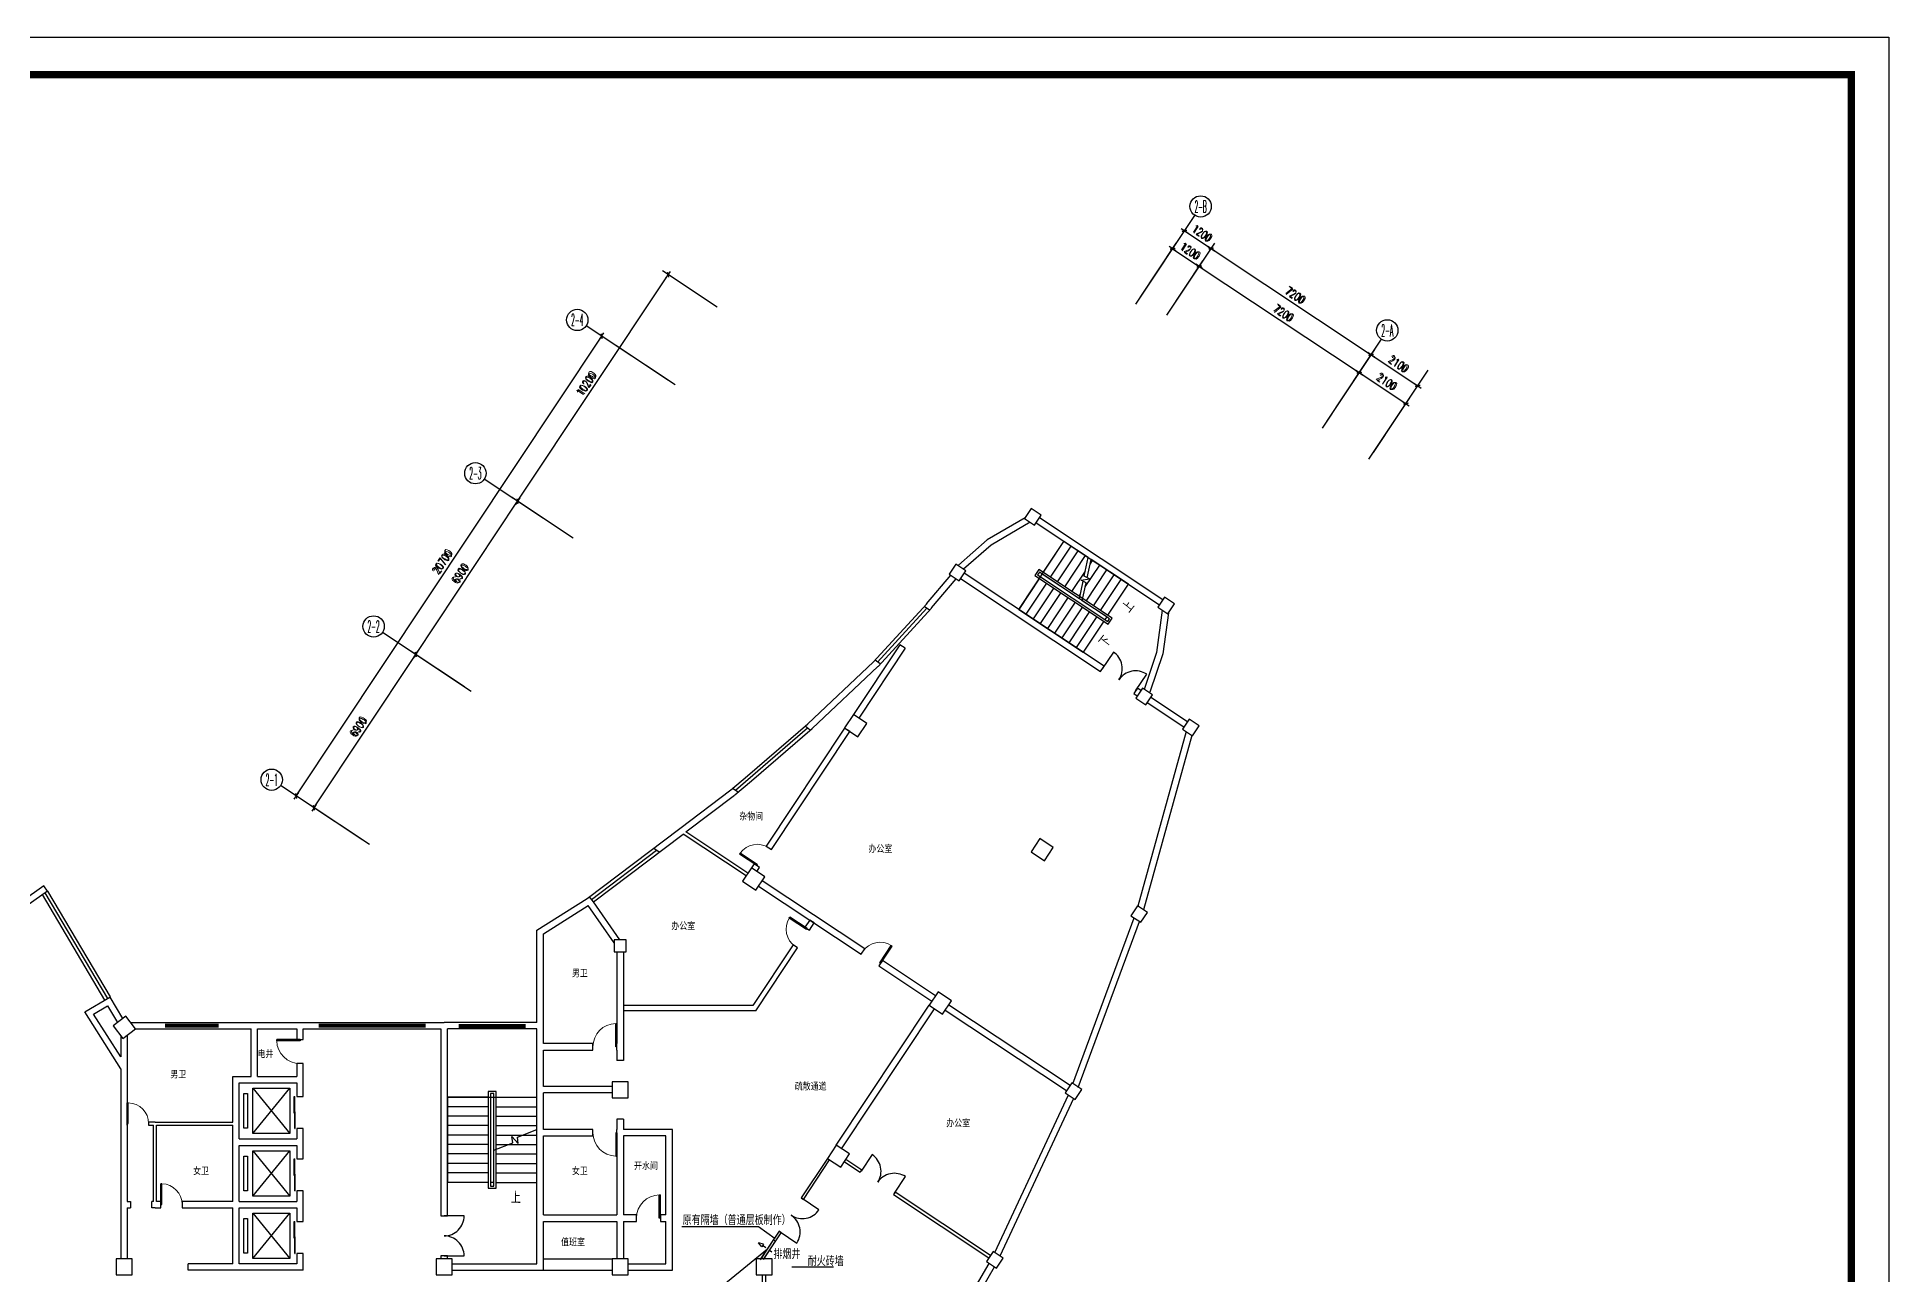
# Model space of a CAD drawing. Extents: x -149393 to 1177518, y -366685 to 296590.
# Drawn here: x 531620 to 601049, y -328557 to -282135 of the extents above; entities that cross this region are included whole.
import ezdxf
from ezdxf.enums import TextEntityAlignment as Align

# ---------------------------------------------------------------- set-up
doc = ezdxf.new("R2010")
doc.units = 0
doc.header["$LTSCALE"] = 1000
doc.header["$MEASUREMENT"] = 0
doc.layers.get('0').update_dxf_attribs({"linetype": 'CONTINUOUS'})
doc.layers.get('Defpoints').update_dxf_attribs({"linetype": 'CONTINUOUS'})
for name, color, linetype in [('AXIS', 3, 'CONTINUOUS'), ('AXIS_TEXT', 7, 'CONTINUOUS'), ('COLUMN', 9, 'CONTINUOUS'), ('DUCT-回风风口', 7, 'CONTINUOUS'), ('PUB_TITLE', 253, 'CONTINUOUS'), ('STAIR', 2, 'CONTINUOUS'), ('TEL_SYMB', 3, 'CONTINUOUS'), ('TEL_TEXT', 7, 'CONTINUOUS'), ('TH_TEXT', 7, 'CONTINUOUS'), ('WALL', 9, 'CONTINUOUS'), ('WALL-MOVE', 6, 'CONTINUOUS'), ('WINDOW', 4, 'CONTINUOUS'), ('通风', 3, 'CONTINUOUS')]:
    doc.layers.add(name, color=color, linetype=linetype)
doc.styles.add('_TCH_AXIS', font='COMPLEX', dxfattribs={"bigfont": 'GBCBIG'})
doc.styles.add('_TCH_DIM', font='SIMPLEX', dxfattribs={"bigfont": 'GBCBIG'})
doc.styles.add('_TCH_DIM_T3', font='SIMPLEX', dxfattribs={"width": 0.705882, "bigfont": 'GBCBIG'})
doc.styles.add('_TEL_DIM', font='', dxfattribs={"width": 0.8, "height": 3.5})
doc.styles.add('COMPLEX', font='COMPLEX')
doc.styles.add('DIM_FONT', font='SIMPLEX.shx', dxfattribs={"width": 0.8})
doc.styles.get("Standard").update_dxf_attribs({"font": 'gbenor.shx', "bigfont": 'gbcbig.shx'})
doc.styles.get('_TEL_DIM').set_extended_font_data('SimSun')
doc.dimstyles.new('_TCH_ARCH&&100', dxfattribs={"dimtxt": 297.5, "dimasz": 100, "dimexe": 250, "dimexo": 300, "dimgap": 126.25, "dimtad": 1, "dimdec": 0, "dimzin": 0, "dimdsep": 46, "dimtxsty": '_TCH_DIM_T3', "dimblk": 'ARCHTICK', "dimcen": 0.09, "dimclrt": 7, "dimazin": 2, "dimtfac": 1, "dimtdec": 0, "dimtix": 1, "dimtmove": 2, "dimatfit": 3, "dimfxl": 1, "dimtolj": 1, "dimtzin": 0, "dimarcsym": 0})
doc.dimstyles.new('DIMN', dxfattribs={"dimtxt": 300, "dimasz": 1, "dimexe": 250, "dimexo": 300, "dimgap": 150, "dimtad": 1, "dimdec": 0, "dimdsep": 46, "dimtxsty": 'DIM_FONT', "dimblk": '_DIMX', "dimcen": 2.5, "dimclrt": 7, "dimadec": 0, "dimazin": 0, "dimtfac": 1, "dimtdec": 0, "dimtix": 1, "dimtmove": 2, "dimatfit": 3, "dimldrblk": '_DIMX', "dimfxl": 1, "dimtolj": 1, "dimarcsym": 0})

# ---------------------------------------------------------------- blocks, each defined once
blk = doc.blocks.new('_DIMX')
blk.add_line((-150, 0), (150, 0))
at = {"const_width": 50}
blk.add_lwpolyline([(-70, -70), (70, 70)], dxfattribs=at)
blk = doc.blocks.new('$风口$00000098')
for p, q in [((0, 0), (-100, 0)), ((0, 200), (100, 200)), ((0, -200), (0, 200)), ((100, 250), (100, -250)), ((172, 0), (315, 0)), ((315, 31), (500, 0)), ((315, 31), (315, -31)), ((315, -31), (500, 0)), ((100, -200), (0, -200))]:
    blk.add_line(p, q)
blk = doc.blocks.new('_ArchTick')
at = {"color": 0, "linetype": 'ByBlock', "const_width": 0.4}
blk.add_lwpolyline([(-0.5, -0.5), (0.5, 0.5)], dxfattribs=at)
blk = doc.blocks.new('*D687')
at = {"layer": 'AXIS', "color": 0, "lineweight": -2, "transparency": 16777216}
for p, q in [((579972, -296553), (581328, -294512)), ((581190, -294720), (582939, -295882)), ((581721, -297715), (583077, -295674))]:
    blk.add_line(p, q, dxfattribs=at)
at = {"layer": 'Defpoints', "color": 0, "transparency": 16777216}
for p in [(582939, -295882), (579806, -296802), (581555, -297965)]:
    blk.add_point(p, dxfattribs=at)
at = {"layer": 'AXIS', "color": 0, "lineweight": -2, "transparency": 16777216, "xscale": 100, "yscale": 100, "zscale": 100}
for p, rotation in [((581190, -294720), 146.4000000000005), ((582939, -295882), 326.4000000000005)]:
    blk.add_blockref('_ArchTick', p, dxfattribs=dict(at, rotation=rotation))
at = {"layer": 'AXIS', "color": 7, "transparency": 16777216, "insert": (582216, -295072), "char_height": 297.5, "attachment_point": 5, "rotation": 326.4, "style": '_TCH_DIM_T3'}
blk.add_mtext('\\A1;2100', dxfattribs=at)
blk = doc.blocks.new('*D688')
at = {"layer": 'AXIS', "color": 0, "lineweight": -2, "transparency": 16777216}
for p, q in [((579972, -296553), (581771, -293846)), ((581632, -294054), (583382, -295216)), ((581721, -297715), (583520, -295008))]:
    blk.add_line(p, q, dxfattribs=at)
at = {"layer": 'Defpoints', "color": 0, "transparency": 16777216}
for p in [(583382, -295216), (579806, -296802), (581555, -297965)]:
    blk.add_point(p, dxfattribs=at)
at = {"layer": 'AXIS', "color": 0, "lineweight": -2, "transparency": 16777216, "xscale": 100, "yscale": 100, "zscale": 100}
for p, rotation in [((581632, -294054), 146.4000000000023), ((583382, -295216), 326.4000000000023)]:
    blk.add_blockref('_ArchTick', p, dxfattribs=dict(at, rotation=rotation))
at = {"layer": 'AXIS', "color": 7, "transparency": 16777216, "insert": (582659, -294406), "char_height": 297.5, "attachment_point": 5, "rotation": 326.4, "style": '_TCH_DIM_T3'}
blk.add_mtext('\\A1;2100', dxfattribs=at)
blk = doc.blocks.new('*D689')
at = {"layer": 'AXIS', "color": 0, "lineweight": -2, "transparency": 16777216}
for p, q in [((573975, -292568), (575331, -290527)), ((575193, -290736), (581190, -294720)), ((579972, -296553), (581328, -294512))]:
    blk.add_line(p, q, dxfattribs=at)
at = {"layer": 'Defpoints', "color": 0, "transparency": 16777216}
for p in [(573809, -292818), (581190, -294720), (579806, -296802)]:
    blk.add_point(p, dxfattribs=at)
at = {"layer": 'AXIS', "color": 0, "lineweight": -2, "transparency": 16777216, "xscale": 100, "yscale": 100, "zscale": 100}
for p, rotation in [((575193, -290736), 146.3999999999997), ((581190, -294720), 326.3999999999997)]:
    blk.add_blockref('_ArchTick', p, dxfattribs=dict(at, rotation=rotation))
at = {"layer": 'AXIS', "color": 7, "transparency": 16777216, "insert": (578343, -292499), "char_height": 297.5, "attachment_point": 5, "rotation": 326.4, "style": '_TCH_DIM_T3'}
blk.add_mtext('\\A1;7200', dxfattribs=at)
blk = doc.blocks.new('*D690')
at = {"layer": 'AXIS', "color": 0, "lineweight": -2, "transparency": 16777216}
for p, q in [((573975, -292568), (575774, -289861)), ((575635, -290069), (581632, -294054)), ((579972, -296553), (581771, -293846))]:
    blk.add_line(p, q, dxfattribs=at)
at = {"layer": 'Defpoints', "color": 0, "transparency": 16777216}
for p in [(573809, -292818), (581632, -294054), (579806, -296802)]:
    blk.add_point(p, dxfattribs=at)
at = {"layer": 'AXIS', "color": 0, "lineweight": -2, "transparency": 16777216, "xscale": 100, "yscale": 100, "zscale": 100}
for p, rotation in [((575635, -290069), 146.3999999999997), ((581632, -294054), 326.3999999999997)]:
    blk.add_blockref('_ArchTick', p, dxfattribs=dict(at, rotation=rotation))
at = {"layer": 'AXIS', "color": 7, "transparency": 16777216, "insert": (578786, -291833), "char_height": 297.5, "attachment_point": 5, "rotation": 326.4, "style": '_TCH_DIM_T3'}
blk.add_mtext('\\A1;7200', dxfattribs=at)
blk = doc.blocks.new('*D691')
at = {"layer": 'AXIS', "color": 0, "lineweight": -2, "transparency": 16777216}
for p, q in [((572976, -291904), (574331, -289863)), ((574193, -290072), (575193, -290736)), ((573975, -292568), (575331, -290527))]:
    blk.add_line(p, q, dxfattribs=at)
at = {"layer": 'Defpoints', "color": 0, "transparency": 16777216}
for p in [(575193, -290736), (572810, -292154), (573809, -292818)]:
    blk.add_point(p, dxfattribs=at)
at = {"layer": 'AXIS', "color": 0, "lineweight": -2, "transparency": 16777216, "xscale": 100, "yscale": 100, "zscale": 100}
for p, rotation in [((574193, -290072), 146.4000000000012), ((575193, -290736), 326.4000000000012)]:
    blk.add_blockref('_ArchTick', p, dxfattribs=dict(at, rotation=rotation))
at = {"layer": 'AXIS', "color": 7, "transparency": 16777216, "insert": (574845, -290175), "char_height": 297.5, "attachment_point": 5, "rotation": 326.4, "style": '_TCH_DIM_T3'}
blk.add_mtext('\\A1;1200', dxfattribs=at)
blk = doc.blocks.new('*D692')
at = {"layer": 'AXIS', "color": 0, "lineweight": -2, "transparency": 16777216}
for p, q in [((572976, -291904), (574774, -289197)), ((574636, -289405), (575635, -290069)), ((573975, -292568), (575774, -289861))]:
    blk.add_line(p, q, dxfattribs=at)
at = {"layer": 'Defpoints', "color": 0, "transparency": 16777216}
for p in [(575635, -290069), (572810, -292154), (573809, -292818)]:
    blk.add_point(p, dxfattribs=at)
at = {"layer": 'AXIS', "color": 0, "lineweight": -2, "transparency": 16777216, "xscale": 100, "yscale": 100, "zscale": 100}
for p, rotation in [((574636, -289405), 146.4000000000012), ((575635, -290069), 326.4000000000012)]:
    blk.add_blockref('_ArchTick', p, dxfattribs=dict(at, rotation=rotation))
at = {"layer": 'AXIS', "color": 7, "transparency": 16777216, "insert": (575288, -289508), "char_height": 297.5, "attachment_point": 5, "rotation": 326.4, "style": '_TCH_DIM_T3'}
blk.add_mtext('\\A1;1200', dxfattribs=at)
blk = doc.blocks.new('*D693')
at = {"layer": 'AXIS', "color": 0, "lineweight": -2, "transparency": 16777216}
for p, q in [((549637, -299543), (555281, -291047)), ((557114, -292264), (555073, -290908)), ((551469, -300760), (549429, -299404))]:
    blk.add_line(p, q, dxfattribs=at)
at = {"layer": 'Defpoints', "color": 0, "transparency": 16777216}
for p in [(555281, -291047), (557364, -292430), (551719, -300926)]:
    blk.add_point(p, dxfattribs=at)
at = {"layer": 'AXIS', "color": 0, "lineweight": -2, "transparency": 16777216, "xscale": 100, "yscale": 100, "zscale": 100}
for p, rotation in [((555281, -291047), 56.39999999999981), ((549637, -299543), 236.3999999999998)]:
    blk.add_blockref('_ArchTick', p, dxfattribs=dict(at, rotation=rotation))
at = {"layer": 'AXIS', "color": 7, "transparency": 16777216, "insert": (552230, -295143), "char_height": 297.5, "attachment_point": 5, "rotation": 56.4, "style": '_TCH_DIM_T3'}
blk.add_mtext('\\A1;10200', dxfattribs=at)
blk = doc.blocks.new('*D694')
at = {"layer": 'AXIS', "color": 0, "lineweight": -2, "transparency": 16777216}
for p, q in [((545818, -305290), (549637, -299543)), ((551469, -300760), (549429, -299404)), ((547651, -306507), (545610, -305151))]:
    blk.add_line(p, q, dxfattribs=at)
at = {"layer": 'Defpoints', "color": 0, "transparency": 16777216}
for p in [(549637, -299543), (551719, -300926), (547901, -306673)]:
    blk.add_point(p, dxfattribs=at)
at = {"layer": 'AXIS', "color": 0, "lineweight": -2, "transparency": 16777216, "xscale": 100, "yscale": 100, "zscale": 100}
for p, rotation in [((549637, -299543), 56.40000000000044), ((545818, -305290), 236.4000000000005)]:
    blk.add_blockref('_ArchTick', p, dxfattribs=dict(at, rotation=rotation))
at = {"layer": 'AXIS', "color": 7, "transparency": 16777216, "insert": (547499, -302264), "char_height": 297.5, "attachment_point": 5, "rotation": 56.4, "style": '_TCH_DIM_T3'}
blk.add_mtext('\\A1;6900', dxfattribs=at)
blk = doc.blocks.new('*D695')
at = {"layer": 'AXIS', "color": 0, "lineweight": -2, "transparency": 16777216}
for p, q in [((542000, -311037), (545818, -305290)), ((547651, -306507), (545610, -305151)), ((543832, -312254), (541792, -310899))]:
    blk.add_line(p, q, dxfattribs=at)
at = {"layer": 'Defpoints', "color": 0, "transparency": 16777216}
for p in [(545818, -305290), (547901, -306673), (544082, -312420)]:
    blk.add_point(p, dxfattribs=at)
at = {"layer": 'AXIS', "color": 0, "lineweight": -2, "transparency": 16777216, "xscale": 100, "yscale": 100, "zscale": 100}
for p, rotation in [((545818, -305290), 56.40000000000044), ((542000, -311037), 236.4000000000005)]:
    blk.add_blockref('_ArchTick', p, dxfattribs=dict(at, rotation=rotation))
at = {"layer": 'AXIS', "color": 7, "transparency": 16777216, "insert": (543680, -308011), "char_height": 297.5, "attachment_point": 5, "rotation": 56.4, "style": '_TCH_DIM_T3'}
blk.add_mtext('\\A1;6900', dxfattribs=at)
blk = doc.blocks.new('*D696')
at = {"layer": 'AXIS', "color": 0, "lineweight": -2, "transparency": 16777216}
for p, q in [((541334, -310594), (552789, -293353)), ((555288, -295013), (552581, -293214)), ((543832, -312254), (541126, -310456))]:
    blk.add_line(p, q, dxfattribs=at)
at = {"layer": 'Defpoints', "color": 0, "transparency": 16777216}
for p in [(552789, -293353), (555538, -295179), (544082, -312420)]:
    blk.add_point(p, dxfattribs=at)
at = {"layer": 'AXIS', "color": 0, "lineweight": -2, "transparency": 16777216, "xscale": 100, "yscale": 100, "zscale": 100}
for p, rotation in [((552789, -293353), 56.39999999999999), ((541334, -310594), 236.4)]:
    blk.add_blockref('_ArchTick', p, dxfattribs=dict(at, rotation=rotation))
at = {"layer": 'AXIS', "color": 7, "transparency": 16777216, "insert": (546832, -301821), "char_height": 297.5, "attachment_point": 5, "rotation": 56.4, "style": '_TCH_DIM_T3'}
blk.add_mtext('\\A1;20700', dxfattribs=at)
blk = doc.blocks.new('_FZHK')
blk.add_lwpolyline([(-0.5, -0.5), (0.5, -0.5), (0.5, 0.5), (-0.5, 0.5)], close=True)
blk = doc.blocks.new('$TCHSYS$DOOR2D')
for p, q in [((0.45, 0.975), (0.5, 0.975)), ((0.45, 0), (0.45, 0.975)), ((0.5, 0), (0.5, 0.975)), ((0.5, 0), (0.45, 0))]:
    blk.add_line(p, q)
at = {"lineweight": 13}
blk.add_arc((0.475, 0), 0.975, 91.46928, 180, dxfattribs=at)
blk = doc.blocks.new('_AXISO')
blk.add_circle((0, 0), 0.5)
at = {"layer": 'AXIS_TEXT', "style": 'COMPLEX', "width": 1.041667}
blk.add_attdef('A', text='', height=0.56, dxfattribs=at).set_placement((-0.25, -0.28), (0.25, -0.28), align=Align.FIT)
blk = doc.blocks.new('$DorLib2D$00000029')
for p, q in [((-0.5, 0.169), (0.02, 0.169)), ((-0.5, 0.169), (-0.5, 0.15)), ((-0.5, 0.15), (0.02, 0.15)), ((-0.02, 0.187), (-0.02, 0.169)), ((-0.02, 0.187), (0.5, 0.187)), ((-0.02, 0.169), (0.5, 0.169)), ((0.02, 0.15), (0.02, 0.169)), ((0.5, 0.187), (0.5, 0.169))]:
    blk.add_line(p, q)
blk = doc.blocks.new('$DorLib2D$00000001')
for p, q in [((0.45, 0.975), (0.5, 0.975)), ((0.45, 0), (0.45, 0.975)), ((0.5, 0), (0.5, 0.975)), ((0.5, 0), (0.45, 0))]:
    blk.add_line(p, q)
at = {"lineweight": 13}
blk.add_arc((0.475, 0), 0.975, 91.46928, 180, dxfattribs=at)
blk = doc.blocks.new('$TCHSYS$WIN2D')
for p, q in [((-0.5, 0.5), (0.5, 0.5)), ((0.5, 0.167), (-0.5, 0.167)), ((0.5, -0.167), (-0.5, -0.167)), ((-0.5, -0.5), (0.5, -0.5))]:
    blk.add_line(p, q)

msp = doc.modelspace()

# ---------------------------------------------------------------- linework, layer by layer
at = {"color": 59}
for p, q in [((563134.4, -305572.4), (564977.8, -303556.6)), ((565078.2, -303624.6), (564877.4, -303488.5)), ((563231.8, -305643.7), (563036.9, -305501.2)), ((560510.9, -308054.3), (557802.2, -310386.8)), ((560609, -308127.6), (560412.7, -307981)), ((557911.6, -310454.5), (557692.8, -310319.2)), ((552410, -314474.8), (554841.5, -312631.4)), ((554944.1, -312704.2), (554738.9, -312558.6)), ((531810.3, -314288.3), (534152.2, -318251.9)), ((531913.6, -314227.2), (534255.5, -318190.9)), ((532017, -314166.2), (534358.8, -318129.8)), ((552482.5, -314570.4), (552337.5, -314379.2)), ((539708.7, -321556.9), (541098.9, -323256.9)), ((539708.7, -323256.9), (541098.9, -321556.9)), ((539708.7, -323896.9), (541098.9, -325596.9)), ((539708.7, -325596.9), (541098.9, -323896.9)), ((539708.7, -326236.9), (541098.9, -327936.9)), ((539708.7, -327936.9), (541098.9, -326236.9)), ((550602.4, -327956.9), (553182.4, -327956.9)), ((550602.4, -328376.9), (553182.4, -328376.9))]:
    msp.add_line(p, q, dxfattribs=at)
for points in [[(539378.8, -321756.9), (539507.2, -321756.9), (539507.2, -323056.9), (539378.8, -323056.9)], [(539708.7, -321556.9), (541098.9, -321556.9), (541098.9, -323256.9), (539708.7, -323256.9)], [(539378.8, -324096.9), (539507.2, -324096.9), (539507.2, -325396.9), (539378.8, -325396.9)], [(539708.7, -323896.9), (541098.9, -323896.9), (541098.9, -325596.9), (539708.7, -325596.9)], [(539708.7, -326236.9), (541098.9, -326236.9), (541098.9, -327936.9), (539708.7, -327936.9)], [(539378.8, -326436.9), (539507.2, -326436.9), (539507.2, -327736.9), (539378.8, -327736.9)]]:
    msp.add_lwpolyline(points, close=True, dxfattribs=at)
for points in [[(559296.6, -327200.6), (558662.8, -326755), (555789.6, -326755)], [(559919.5, -328256.7), (561480.2, -328256.7)]]:
    msp.add_lwpolyline(points)
at = {"layer": 'AXIS'}
for p, q in [((572809.7, -292153.9), (575023.2, -288822.2)), ((555537.6, -295178.9), (552205.9, -292965.4)), ((579806.2, -296802.4), (582019.8, -293470.7)), ((581555.3, -297964.5), (583768.9, -294632.8)), ((551719.2, -300926.1), (548387.5, -298712.5)), ((547900.8, -306673.3), (544569.1, -304459.7)), ((544082.4, -312420.4), (540750.7, -310206.8))]:
    msp.add_line(p, q, dxfattribs=at)
for centre in [(575244.6, -288489.1), (582241.1, -293137.6)]:
    msp.add_circle(centre, 400, dxfattribs=at)
at = {"layer": 'PUB_TITLE'}
msp.add_lwpolyline([(482249.1, -282134.7), (601049.1, -282134.7), (601049.1, -366143.3), (482249.1, -366143.3)], close=True, dxfattribs=at)
at = {"layer": 'PUB_TITLE', "const_width": 270.7}
msp.add_lwpolyline([(489320.5, -283549), (599634.8, -283549), (599634.8, -364729), (489320.5, -364729), (489320.5, -283549)], close=True, dxfattribs=at)
at = {"layer": 'STAIR', "color": 59}
for p, q in [((568423.3, -303596.1), (570116.7, -301047.4)), ((569342.8, -302212.2), (570116.7, -301047.4)), ((569611.6, -302390.8), (570385.5, -301226)), ((571030.9, -301654.8), (570116.7, -301047.4)), ((569880.4, -302569.4), (570654.3, -301404.6)), ((570149.2, -302748), (570923.1, -301583.2)), ((570881.8, -302353.6), (571030.9, -301654.8)), ((570917.9, -302757.4), (571460.7, -301940.4)), ((570992.1, -302409.8), (571137.9, -301725.9)), ((571101.1, -301898.5), (571191.9, -301761.8)), ((572536, -302654.8), (571137.9, -301725.9)), ((569197.2, -302431.3), (568423.3, -303596.1)), ((569466, -302609.9), (568692.1, -303774.7)), ((569178.5, -302103.1), (569033, -302322.1)), ((569033, -302322.1), (571780.8, -304147.8)), ((569198.5, -302202.5), (569132.4, -302302.1)), ((569132.4, -302302.1), (571760.8, -304048.4)), ((571926.3, -303928.8), (569178.5, -302103.1)), ((571826.9, -303948.8), (569198.5, -302202.5)), ((569236.9, -302371.5), (571656.2, -303978.9)), ((570701.1, -303200.9), (569303.1, -302272)), ((570418, -302926.6), (570921.1, -302169.4)), ((570701.1, -303200.9), (570842, -302540.3)), ((570762.3, -302499.6), (571080.7, -302455)), ((570952.2, -302596.5), (570762.3, -302499.6)), ((570808.2, -303272), (570952.2, -302596.5)), ((571080.7, -302455), (570881.8, -302353.6)), ((570955.6, -303283.8), (571729.6, -302119)), ((571224.4, -303462.4), (571998.4, -302297.6)), ((571493.3, -303641), (572267.2, -302476.2)), ((571762.1, -303819.6), (572536, -302654.8)), ((569734.9, -302788.5), (568960.9, -303953.3)), ((570003.7, -302967.1), (569229.7, -304131.9)), ((570272.5, -303145.7), (569498.6, -304310.5)), ((570541.3, -303324.3), (569767.4, -304489.1)), ((570686.8, -303105.2), (570737.9, -303028.3)), ((571722.4, -303879.4), (570808.2, -303272)), ((568423.3, -303596.1), (570842.6, -305203.5)), ((570810.1, -303502.9), (570036.2, -304667.7)), ((571078.9, -303681.5), (570305, -304846.3)), ((571347.7, -303860.1), (570573.8, -305024.9)), ((571616.5, -304038.7), (570842.6, -305203.5)), ((571722.4, -303879.4), (571656.2, -303978.9)), ((571760.8, -304048.4), (571826.9, -303948.8)), ((571780.8, -304147.8), (571926.3, -303928.8)), ((547002.4, -321893.7), (547002.4, -325083.1)), ((548538, -321893.7), (547002.4, -321893.7)), ((547002.4, -321893.7), (550362.4, -321893.7)), ((548826.8, -321677.1), (548538, -321677.1)), ((548538, -321677.1), (548538, -325299.6)), ((548748, -321755.9), (548616.8, -321755.9)), ((548616.8, -321755.9), (548616.8, -325220.9)), ((548616.8, -321893.7), (548616.8, -325083.1)), ((548748, -325220.9), (548748, -321755.9)), ((548748, -323736.7), (548748, -321893.7)), ((548826.8, -325299.6), (548826.8, -321677.1)), ((548826.8, -321893.7), (550362.4, -321893.7)), ((550362.4, -323098.9), (550362.4, -321893.7)), ((548538, -322248.1), (547002.4, -322248.1)), ((548538, -322602.4), (547002.4, -322602.4)), ((548826.8, -322248.1), (550362.4, -322248.1)), ((548826.8, -322602.4), (550362.4, -322602.4)), ((548538, -322956.8), (547002.4, -322956.8)), ((548538, -323311.2), (547002.4, -323311.2)), ((548826.8, -322956.8), (550362.4, -322956.8)), ((548826.8, -323311.2), (549825.1, -323311.2)), ((549453.3, -323599.2), (549426.5, -323366.5)), ((549426.5, -323366.5), (549660.7, -323630.7)), ((549632.7, -323387.2), (550362.4, -323098.9)), ((549660.7, -323630.7), (549632.7, -323387.2)), ((549825.1, -323311.2), (550362.4, -323311.2)), ((550362.4, -325083.1), (550362.4, -323240)), ((548538, -323665.6), (547002.4, -323665.6)), ((548538, -324019.9), (547002.4, -324019.9)), ((548748, -323877.9), (549453.3, -323599.2)), ((548748, -325083.1), (548748, -323877.9)), ((548826.8, -323665.6), (549285.3, -323665.6)), ((548826.8, -324019.9), (550362.4, -324019.9)), ((549285.3, -323665.6), (550362.4, -323665.6)), ((548538, -324374.3), (547002.4, -324374.3)), ((548538, -324728.7), (547002.4, -324728.7)), ((548826.8, -324374.3), (550362.4, -324374.3)), ((548826.8, -324728.7), (550362.4, -324728.7)), ((548538, -325083.1), (547002.4, -325083.1)), ((548538, -325299.6), (548826.8, -325299.6)), ((548748, -325083.1), (548616.8, -325083.1)), ((548616.8, -325220.9), (548748, -325220.9)), ((548826.8, -325083.1), (550362.4, -325083.1))]:
    msp.add_line(p, q, dxfattribs=at)
at = {"layer": 'TEL_SYMB', "color": 59, "elevation": 1793}
msp.add_lwpolyline([(571383.8, -304680.5, 0, 0, 0), (568232.8, -302587, 0, 0, 0), (569112.5, -301262.8, 0, 0, 0), (570486.4, -302175.6, 95.6, 0, 0), (570785.1, -302374.1, 0, 0, 0)], format="xyseb", dxfattribs=at)
at = {"layer": 'TEL_SYMB', "color": 59}
for points in [[(572263.6, -303356.4, 0, 0, 0), (571352.6, -302751.1, 95.6, 0, 0), (571053.9, -302552.7, 0, 0, 0)], [(549555.2, -325260.2, 0, 0, 0), (549555.2, -324059.3, 105, 0, 0), (549555.2, -323665.6, 0, 0, 0)]]:
    msp.add_lwpolyline(points, format="xyseb", dxfattribs=at)
at = {"layer": 'WALL', "color": 59}
for p, q in [((568660.5, -300160.8), (567245.7, -300990.3)), ((568846.8, -300329.8), (567387, -301185.6)), ((569072.6, -300353.7), (573695.3, -303425)), ((569205.4, -300153.8), (573828.1, -303225.1)), ((567245.7, -300990.3), (566171.1, -301936.3)), ((567387, -301185.6), (566353.9, -302095.2)), ((564969.9, -303387.5), (565878.4, -302319.5)), ((565152.7, -303543), (566079.7, -302453.3)), ((566246.9, -302438.3), (571490.5, -305922.1)), ((571623.3, -305722.2), (566379.7, -302238.4)), ((562971.3, -305573), (564972.8, -303384.3)), ((563148.4, -305734.9), (565149.9, -303546.2)), ((573804.9, -303623.9), (573592.9, -305215.9)), ((574032.8, -303730.2), (573827.8, -305270.4)), ((563968.6, -304922.5), (562223.6, -307545.1)), ((564168.4, -305055.5), (562423.5, -307677.9)), ((564168.4, -305055.5), (563968.6, -304922.5)), ((573592.9, -305215.9), (573129.3, -306596.7)), ((573827.8, -305270.4), (573345.1, -306707.9)), ((560517.5, -307888), (562977.5, -305566.7)), ((560682.2, -308062.6), (563142.2, -305741.2)), ((571490.5, -305922.1), (571623.3, -305722.2)), ((572872.7, -306552.3), (572739.9, -306752.2)), ((572739.9, -306752.2), (572868.6, -306837.7)), ((573001.4, -306637.8), (572872.7, -306552.3)), ((573243.4, -307086.8), (574617.7, -307999.9)), ((573376.2, -306886.9), (574750.6, -307799.9)), ((558252.5, -309840.7), (560521.5, -307884.4)), ((558409.2, -310022.4), (560678.2, -308066.2)), ((561895.2, -308047.2), (558950.8, -312472.3)), ((559150.6, -312605.3), (562095, -308180.1)), ((562095, -308180.1), (561995.1, -308113.6)), ((574703.2, -308182.7), (572891.9, -314723.1)), ((574913.5, -308322.4), (573102.2, -314862.8)), ((557622.9, -310372.4), (558253.5, -309839.9)), ((557777.7, -310555.8), (558408.3, -310023.2)), ((555717.4, -311816.8), (557627.8, -310368.5)), ((555946.3, -311944.4), (557772.8, -310559.7)), ((552249.8, -314445.6), (555717.4, -311816.8)), ((552482.5, -314570.4), (555845.1, -312021.2)), ((558206, -313592.1), (555845.1, -312021.2)), ((558272.4, -313492.1), (555946.3, -311944.4)), ((558950.8, -312472.3), (559150.6, -312605.3)), ((558507.6, -313138.4), (558405.2, -313292.2)), ((558707.4, -313271.3), (558507.6, -313138.4)), ((558605.1, -313425), (558707.4, -313271.3)), ((562649, -316327.9), (558805.4, -313774.2)), ((532017, -314166.2), (530987.6, -314892.2)), ((531878.6, -313970.1), (531055, -314551)), ((532017, -314166.2), (531878.6, -313970.1)), ((550362.4, -315627.4), (552249.8, -314445.6)), ((558672.6, -313974.1), (562516.2, -316527.8)), ((550602.4, -315760.3), (552285, -314706.8)), ((553257.4, -316099.4), (552285, -314706.8)), ((553471.6, -315987), (552482.5, -314570.4)), ((570449.9, -321384.7), (572750.9, -315169.7)), ((550362.4, -319092), (550362.4, -315627.4)), ((550602.4, -319212), (550602.4, -315760.3)), ((570655.3, -321521.2), (572956.3, -315306.2)), ((553362.4, -316437), (553362.4, -318550.6)), ((553602.4, -316437), (553602.4, -318550.6)), ((562516.2, -316527.8), (562649, -316327.9)), ((563315.3, -316770.6), (563182.5, -316970.5)), ((563182.5, -316970.5), (565169.3, -318290.5)), ((565302.2, -318090.6), (563315.3, -316770.6)), ((533405.9, -318692.8), (534350.5, -318134.7)), ((533741.6, -318773.3), (534266, -318463.5)), ((534266, -318463.5), (534636.2, -319090.1)), ((534350.5, -318134.7), (534829.4, -318945.2)), ((553362.4, -318550.6), (553362.4, -319881.4)), ((553602.4, -318550.6), (553602.4, -320001.4)), ((561583.4, -323687.9), (565069.7, -318440.5)), ((561783.3, -323820.7), (565269.6, -318573.3)), ((565669.1, -318622.6), (570218.5, -321645.2)), ((565801.9, -318422.7), (570351.3, -321445.3)), ((534762.4, -320824.6), (533405.9, -318692.8)), ((534762.4, -320377.5), (533741.6, -318773.3)), ((535133.7, -319092), (539764.1, -319092)), ((535313.7, -319332), (539644.1, -319332)), ((539644.1, -321116.9), (539644.1, -319332)), ((539764.1, -319092), (541482.4, -319092)), ((539884.1, -319332), (541362.4, -319332)), ((539884.1, -321116.9), (539884.1, -319332)), ((541362.4, -319332), (541362.4, -319729.3)), ((541482.4, -319092), (546882.4, -319092)), ((541602.4, -319729.3), (541602.4, -319332)), ((541602.4, -319332), (546762.4, -319332)), ((546762.4, -319332), (546762.4, -326340.5)), ((550362.4, -319092), (546882.4, -319092)), ((550362.4, -319332), (547002.4, -319332)), ((547002.4, -326340.5), (547002.4, -319332)), ((550362.4, -320001.4), (550362.4, -319332)), ((550602.4, -319881.4), (550602.4, -319212)), ((534762.4, -319596.9), (534762.4, -320377.5)), ((535002.4, -319565.5), (535002.4, -320789.7)), ((541362.4, -319729.3), (541602.4, -319729.3)), ((550362.4, -321612), (550362.4, -320001.4)), ((552462.4, -319881.4), (550602.4, -319881.4)), ((552462.4, -320121.4), (552462.4, -319881.4)), ((553362.4, -320121.4), (553362.4, -319881.4)), ((553602.4, -320001.4), (553602.4, -320512)), ((541602.4, -320629.3), (541362.4, -320629.3)), ((541362.4, -320629.3), (541362.4, -321116.9)), ((541602.4, -321236.9), (541602.4, -320629.3)), ((550602.4, -321492), (550602.4, -320121.4)), ((550602.4, -320121.4), (552462.4, -320121.4)), ((553362.4, -320121.4), (553362.4, -320512)), ((553602.4, -320512), (553362.4, -320512)), ((534762.4, -320824.6), (534762.4, -325916.9)), ((535002.4, -320789.7), (535002.4, -325796.9)), ((538962.4, -321116.9), (539644.1, -321116.9)), ((538962.4, -322821.2), (538962.4, -321116.9)), ((539202.4, -321356.9), (539764.1, -321356.9)), ((539202.4, -322881.2), (539202.4, -321356.9)), ((539764.1, -321356.9), (541362.4, -321356.9)), ((539884.1, -321116.9), (541362.4, -321116.9)), ((541362.4, -321356.9), (541362.4, -321867)), ((541602.4, -321867), (541602.4, -321236.9)), ((541362.4, -321867), (541602.4, -321867)), ((550362.4, -323222.6), (550362.4, -321612)), ((553182.4, -321492), (550602.4, -321492)), ((553182.4, -321732), (550602.4, -321732)), ((550602.4, -323102.6), (550602.4, -321732)), ((570275.1, -321808.8), (567518.6, -327721.2)), ((570477.3, -321943.2), (567720.7, -327855.6)), ((535002.4, -322941.2), (535002.4, -322821.2)), ((536042.7, -322821.2), (535802.4, -322821.2)), ((535802.4, -322821.2), (535802.4, -322941.2)), ((536042.7, -322821.2), (538962.4, -322821.2)), ((553362.4, -322712), (553362.4, -323102.6)), ((553602.4, -322712), (553362.4, -322712)), ((553602.4, -322712), (553602.4, -323102.6)), ((535802.4, -322941.2), (535982.7, -322941.2)), ((535982.7, -325796.9), (535982.7, -322941.2)), ((536102.7, -325796.9), (536102.7, -322941.2)), ((536102.7, -322941.2), (538962.4, -322941.2)), ((538962.4, -323576.9), (538962.4, -322941.2)), ((539202.4, -323456.9), (539202.4, -322881.2)), ((539202.4, -323456.9), (541362.4, -323456.9)), ((541602.4, -323067), (541362.4, -323067)), ((541362.4, -323067), (541362.4, -323456.9)), ((541602.4, -323576.9), (541602.4, -323067)), ((550362.4, -326427.2), (550362.4, -323222.6)), ((552462.4, -323102.6), (550602.4, -323102.6)), ((550602.4, -323342.6), (552462.4, -323342.6)), ((550602.4, -326307.2), (550602.4, -323342.6)), ((552462.4, -323342.6), (552462.4, -323102.6)), ((553362.4, -323342.6), (553362.4, -323102.6)), ((553362.4, -323342.6), (553362.4, -326307.2)), ((555438.4, -323102.6), (553602.4, -323102.6)), ((553602.4, -323342.6), (553602.4, -326307.2)), ((555198.4, -323342.6), (553602.4, -323342.6)), ((555198.4, -326307.2), (555198.4, -323342.6)), ((555438.4, -326427.2), (555438.4, -323102.6)), ((538962.4, -325796.9), (538962.4, -323576.9)), ((539202.4, -325796.9), (539202.4, -323696.9)), ((539202.4, -323696.9), (541362.4, -323696.9)), ((541362.4, -323696.9), (541362.4, -324207)), ((541362.4, -324207), (541602.4, -324207)), ((541602.4, -324207), (541602.4, -323576.9)), ((561251.3, -324187.6), (560268.6, -325666.7)), ((560351.9, -325722), (561334.6, -324243)), ((541602.4, -325407), (541362.4, -325407)), ((541362.4, -325407), (541362.4, -325796.9)), ((541602.4, -325916.9), (541602.4, -325407)), ((534762.4, -325916.9), (534762.4, -327956.9)), ((535002.4, -325796.9), (535122.4, -325796.9)), ((535002.4, -326036.9), (535122.4, -326036.9)), ((535002.4, -326036.9), (535002.4, -327956.9)), ((535122.4, -325796.9), (535122.4, -326036.9)), ((535982.7, -325796.9), (535922.7, -325796.9)), ((535922.7, -326036.9), (535922.7, -325796.9)), ((536042.7, -326036.9), (535922.7, -326036.9)), ((536042.7, -326036.9), (536262.5, -326036.9)), ((536262.5, -325796.9), (536102.7, -325796.9)), ((536262.5, -326036.9), (536262.5, -325796.9)), ((538962.4, -325796.9), (537062.5, -325796.9)), ((537062.5, -325796.9), (537062.5, -326036.9)), ((537062.5, -326036.9), (538962.4, -326036.9)), ((538962.4, -328136.9), (538962.4, -326036.9)), ((539202.4, -325796.9), (541362.4, -325796.9)), ((539202.4, -328136.9), (539202.4, -326036.9)), ((539202.4, -326036.9), (541362.4, -326036.9)), ((541362.4, -326036.9), (541362.4, -326547)), ((541602.4, -326547), (541602.4, -325916.9)), ((550602.4, -326307.2), (553362.4, -326307.2)), ((554093.8, -326307.2), (553602.4, -326307.2)), ((554093.8, -326547.2), (554093.8, -326307.2)), ((555198.4, -326307.2), (554993.8, -326307.2)), ((554993.8, -326307.2), (554993.8, -326547.2)), ((560268.6, -325666.7), (560351.9, -325722)), ((541362.4, -326547), (541602.4, -326547)), ((546762.4, -326340.5), (547002.4, -326340.5)), ((550362.4, -328136.9), (550362.4, -326427.2)), ((550602.4, -328376.9), (550602.4, -326547.2)), ((550602.4, -326547.2), (553362.4, -326547.2)), ((553362.4, -326547.2), (553362.4, -327956.9)), ((553602.4, -326547.2), (553602.4, -327956.9)), ((553602.4, -326547.2), (554093.8, -326547.2)), ((554993.8, -326547.2), (555198.4, -326547.2)), ((555198.4, -328136.9), (555198.4, -326547.2)), ((555438.4, -328376.9), (555438.4, -326427.2)), ((559438.6, -326916.1), (558747, -327956.9)), ((558867.1, -327956.9), (559521.8, -326971.4)), ((559521.8, -326971.4), (559438.6, -326916.1)), ((538962.4, -328136.9), (537282.4, -328136.9)), ((537282.4, -328376.9), (537282.4, -328136.9)), ((539082.4, -328376.9), (537282.4, -328376.9)), ((541602.4, -328376.9), (539082.4, -328376.9)), ((541362.4, -328136.9), (539202.4, -328136.9)), ((541602.4, -327747), (541362.4, -327747)), ((541362.4, -327747), (541362.4, -328136.9)), ((541602.4, -328376.9), (541602.4, -327747)), ((547002.4, -327840.5), (546762.4, -327840.5)), ((546762.4, -327840.5), (546762.4, -327956.9)), ((547002.4, -327956.9), (547002.4, -327840.5)), ((547182.4, -328136.9), (550362.4, -328136.9)), ((547182.4, -328376.9), (550602.4, -328376.9)), ((553782.4, -328136.9), (555198.4, -328136.9)), ((553782.4, -328376.9), (555438.4, -328376.9)), ((564268.3, -333367.7), (567310.3, -328123.1)), ((564443.9, -333543.3), (567510.5, -328256.2)), ((558822.4, -333356.9), (558822.4, -328556.9)), ((558942.4, -333356.9), (558942.4, -328556.9))]:
    msp.add_line(p, q, dxfattribs=at)
at = {"layer": 'WALL'}
for p, q in [((560588.3, -315246.9), (560410.6, -315514.2)), ((560410.6, -315514.2), (560577.2, -315624.9)), ((560577.2, -315624.9), (560754.9, -315357.6)), ((560754.9, -315357.6), (560588.3, -315246.9)), ((559967.9, -316180.6), (558459.7, -318450.6)), ((558567, -318650.6), (560134.5, -316291.3)), ((560134.5, -316291.3), (559967.9, -316180.6)), ((558459.7, -318450.6), (553602.4, -318450.6)), ((558567, -318650.6), (553602.4, -318650.6))]:
    msp.add_line(p, q, dxfattribs=at)
at = {"layer": 'WALL-MOVE', "color": 59}
for p, q in [((562539.8, -324623.5), (561944.8, -324228.1)), ((561889.4, -324311.4), (562484.5, -324706.8)), ((562484.5, -324706.8), (562539.8, -324623.5)), ((563789.2, -325453.6), (563733.9, -325536.9)), ((563733.9, -325536.9), (567308.4, -327911.8)), ((567363.8, -327828.5), (563789.2, -325453.6))]:
    msp.add_line(p, q, dxfattribs=at)
at = {"layer": 'WINDOW', "color": 59, "extrusion": (1.02e-16, -6.77687e-17, -1)}
for points in [[(-572806.3, -306652.2), (-573221.3, -306027.6, -0.4142136), (-572181.6, -306237.2, -0.4142136), (-571971.9, -305197.5), (-571556.9, -305822.2)], [(-563761.5, -325495.2), (-564176.6, -324870.5, -0.4142136), (-563136.9, -325080.2, -0.4142136), (-562927.2, -324040.4), (-562512.2, -324665.1)], [(-559480.2, -326943.7), (-560104.9, -327358.8, -0.4142136), (-559895.2, -326319, -0.4142136), (-560935, -326109.4), (-560310.3, -325694.3)]]:
    msp.add_lwpolyline(points, format="xyb", dxfattribs=at)
at = {"layer": 'WINDOW', "color": 59, "extrusion": (-2.99942e-32, -1.22461e-16, -1)}
msp.add_lwpolyline([(-546882.4, -327840.5), (-547632.4, -327840.5, -0.4142136), (-546882.4, -327090.5, -0.4142136), (-547632.4, -326340.5), (-546882.4, -326340.5)], format="xyb", dxfattribs=at)
at = {"layer": '通风'}
msp.add_line((556761.3, -329420), (559001.9, -327573.3), dxfattribs=at)

# ---------------------------------------------------------------- block references
at = {"layer": 'AXIS'}
ref = msp.add_blockref('_AXISO', (551872.7, -292744), dxfattribs=dict(at, xscale=800, yscale=800, zscale=800))
ref.add_attrib('A', '2-4', dxfattribs={"layer": 'AXIS_TEXT', "height": 452.55, "style": '_TCH_AXIS', "width": 0.33871}).set_placement((551646.4, -292970.3), (552099, -292970.3), align=Align.FIT)
ref = msp.add_blockref('_AXISO', (548054.3, -298491.2), dxfattribs=dict(at, xscale=800, yscale=800, zscale=800))
ref.add_attrib('A', '2-3', dxfattribs={"layer": 'AXIS_TEXT', "height": 452.55, "style": '_TCH_AXIS', "width": 0.35}).set_placement((547828, -298717.5), (548280.6, -298717.5), align=Align.FIT)
ref = msp.add_blockref('_AXISO', (544235.9, -304238.3), dxfattribs=dict(at, xscale=800, yscale=800, zscale=800))
ref.add_attrib('A', '2-2', dxfattribs={"layer": 'AXIS_TEXT', "height": 452.55, "style": '_TCH_AXIS', "width": 0.35}).set_placement((544009.6, -304464.6), (544462.2, -304464.6), align=Align.FIT)
ref = msp.add_blockref('_AXISO', (540417.5, -309985.5), dxfattribs=dict(at, xscale=800, yscale=800, zscale=800))
ref.add_attrib('A', '2-1', dxfattribs={"layer": 'AXIS_TEXT', "height": 452.55, "style": '_TCH_AXIS', "width": 0.381818}).set_placement((540191.2, -310211.8), (540643.8, -310211.8), align=Align.FIT)
at = {"layer": 'COLUMN', "color": 59}
for p, xscale, yscale, zscale, rotation in [((568951.6, -300129.2), 449.9999999999738, 449.9999999999738, 449.9999999999738, 326.3999999999982), ((566125.9, -302213.8), 449.9999999999778, 449.9999999999778, 449.9999999999778, 326.3999999999973), ((573949.1, -303449.6), 449.9999999999858, 449.9999999999858, 449.9999999999858, 56.39999999999244), ((573122.4, -306862.3), 450.0000000000747, 450.0000000000747, 450.0000000000747, 326.4000000000055), ((562307.5, -307961), 599.999999999961, 599.999999999961, 599.999999999961, 326.3999999999987), ((574871.6, -308024.4), 449.9999999999638, 449.9999999999638, 449.9999999999638, 236.4000000000084), ((569304, -312609.4), 600.000000000062, 600.000000000062, 600.000000000062, 326.4000000000042), ((558489.1, -313708.1), 599.999999999965, 599.999999999965, 599.999999999965, 326.3999999999982), ((572933.9, -315021.1), 450.0000000000708, 450.0000000000708, 450.0000000000708, 326.4000000000063), ((565485.6, -318356.6), 599.999999999965, 599.999999999965, 599.999999999965, 326.3999999999982), ((534893.7, -319272), 600.0000000000464, 600.0000000000464, 600.0000000000464, 36.86999999999623), ((570472.3, -321669.8), 449.9999999999738, 449.9999999999738, 449.9999999999738, 326.3999999999982), ((561667.2, -324103.8), 599.999999999973, 599.999999999973, 599.999999999973, 326.3999999999969), ((567523.5, -327994.7), 449.9999999999738, 449.9999999999738, 449.9999999999738, 326.3999999999982)]:
    msp.add_blockref('_FZHK', p, dxfattribs=dict(at, xscale=xscale, yscale=yscale, zscale=zscale, rotation=rotation))
for p, xscale, yscale, zscale in [((553482.4, -316212), 450, 450, 450), ((553482.4, -321612), 600, 600, 600), ((534882.4, -328256.9), 600, 600, 600), ((546882.4, -328256.9), 600, 600, 600), ((553482.4, -328256.9), 600, 600, 600), ((558882.4, -328256.9), 600, 600, 600)]:
    msp.add_blockref('_FZHK', p, dxfattribs=dict(at, xscale=xscale, yscale=yscale, zscale=zscale))
at = {"layer": 'DUCT-回风风口', "yscale": -2, "rotation": 146.399999999998}
msp.add_blockref('$风口$00000098', (559085.2, -327628.6), dxfattribs=at)
at = {"layer": 'WINDOW', "color": 59}
for name, p, xscale, yscale, zscale, rotation in [('$DorLib2D$00000001', (558829.1, -312871.8), 800, -800, 800, 236.3610195353741), ('$DorLib2D$00000001', (560272.6, -315902.8), -800, -800, -800, 236.3999999999977), ('$DorLib2D$00000001', (562915.8, -316649.2), 800, 800, 800, 326.3999999999969), ('$TCHSYS$WIN2D', (537421.6, -319212), -2000, 100, -2000, 359.9999999999978), ('$TCHSYS$WIN2D', (548682.4, -319212), -2500, -100, -2500, 180), ('$TCHSYS$DOOR2D', (541482.4, -320179.3), -900, -900, -900, 270), ('$DorLib2D$00000029', (541482.4, -322467), -1200, -1200, -1200, 270), ('$DorLib2D$00000029', (541482.4, -324807), -1200, -1200, -1200, 270), ('$DorLib2D$00000029', (541482.4, -327147), -1200, -1200, -1200, 270)]:
    msp.add_blockref(name, p, dxfattribs=dict(at, xscale=xscale, yscale=yscale, zscale=zscale, rotation=rotation))
for name, p, xscale, yscale, zscale in [('$TCHSYS$WIN2D', (544182.4, -319212), -4000, -100, -4000), ('$DorLib2D$00000001', (552912.4, -320001.4), 900, 900, 900), ('$DorLib2D$00000001', (535402.4, -322881.2), -800, 800, -800), ('$DorLib2D$00000001', (552912.4, -323222.6), 900, -900, 900), ('$DorLib2D$00000001', (536662.5, -325916.9), -800, 800, -800), ('$DorLib2D$00000001', (554543.8, -326427.2), 900, 900, 900)]:
    msp.add_blockref(name, p, dxfattribs=dict(at, xscale=xscale, yscale=yscale, zscale=zscale))

# ---------------------------------------------------------------- texts
at = {"layer": 'AXIS', "color": 7, "style": '_TCH_AXIS'}
for s, width, p, p2 in [('2-B', 0.333333, (575018.3, -288715.3), (575470.9, -288715.3)), ('2-A', 0.328125, (582014.8, -293363.8), (582467.4, -293363.8))]:
    msp.add_text(s, height=452.55, dxfattribs=dict(at, width=width)).set_placement(p, p2, align=Align.FIT)
at = {"layer": 'TEL_TEXT', "color": 59, "style": '_TCH_DIM'}
for s, height, rotation, p in [('上', 403.5, 51.755298, (572571.1, -303760.9)), ('下', 403.5, 51.755298, (571705.2, -305067.6, 1793)), ('上', 443.1, 359.298602, (549379.6, -325873.8))]:
    msp.add_text(s, height=height, rotation=rotation, dxfattribs=at).set_placement(p)
at = {"layer": 'TEL_TEXT', "color": 59, "style": '_TEL_DIM', "width": 0.8}
for s, p in [('杂物间', (557947.3, -311484.9)), ('办公室', (562790.3, -312701.6)), ('办公室', (555400.6, -315594.6)), ('男卫', (551674.7, -317362.8)), ('电井', (539887.8, -320391.4)), ('男卫', (536616.9, -321159.2)), ('疏散通道', (560027.8, -321608.8)), ('办公室', (565706.9, -322988.8)), ('女卫', (537472.5, -324783.5)), ('女卫', (551674.7, -324783.5)), ('开水间', (554002, -324594.6)), ('值班室', (551268.1, -327446.6))]:
    msp.add_text(s, height=265.82, dxfattribs=at).set_placement(p)
at = {"layer": 'TH_TEXT'}
for s, height, p in [('原有隔墙（普通层板制作）', 337.589, (555823.4, -326681.3)), ('排烟井', 337.59, (559226.3, -327957.5)), ('耐火砖墙', 337.59, (560514.5, -328219))]:
    msp.add_text(s, height=height, dxfattribs=at).set_placement(p)

# ---------------------------------------------------------------- dimensions: what is measured, and where the dimension line sits
at = {"layer": 'AXIS'}
for p1, p2, distance in [((572809.7, -292153.9), (573809.2, -292818), 3300), ((572809.7, -292153.9), (573809.2, -292818), 2500), ((573809.2, -292818), (579806.2, -296802.4), 3300), ((573809.2, -292818), (579806.2, -296802.4), 2500), ((551719.2, -300926.1), (557363.8, -292430.3), 2500), ((544082.4, -312420.4), (555537.6, -295178.9), 3300), ((579806.2, -296802.4), (581555.3, -297964.5), 3300), ((579806.2, -296802.4), (581555.3, -297964.5), 2500), ((547900.8, -306673.3), (551719.2, -300926.1), 2500), ((544082.4, -312420.4), (547900.8, -306673.3), 2500)]:
    msp.add_aligned_dim(p1=p1, p2=p2, distance=distance, dimstyle='DIMN', dxfattribs=at).render()
for p1, p2, distance, picture, middle in [((572809.7, -292153.9), (573809.2, -292818), 3300, '*D692', (575287.8, -289508.3)), ((572809.7, -292153.9), (573809.2, -292818), 2500, '*D691', (574845.1, -290174.6)), ((573809.2, -292818), (579806.2, -296802.4), 3300, '*D690', (578786.1, -291832.5)), ((573809.2, -292818), (579806.2, -296802.4), 2500, '*D689', (578343.3, -292498.8)), ((551719.2, -300926.1), (557363.8, -292430.3), 2500, '*D693', (552230.1, -295142.5)), ((544082.4, -312420.4), (555537.6, -295178.9), 3300, '*D696', (546832.3, -301821.3)), ((579806.2, -296802.4), (581555.3, -297964.5), 3300, '*D688', (582659.1, -294405.8)), ((579806.2, -296802.4), (581555.3, -297964.5), 2500, '*D687', (582216.4, -295072.1)), ((547900.8, -306673.3), (551719.2, -300926.1), 2500, '*D694', (547498.6, -302264)), ((544082.4, -312420.4), (547900.8, -306673.3), 2500, '*D695', (543680.2, -308011.2))]:
    dim = msp.add_aligned_dim(p1=p1, p2=p2, distance=distance, dimstyle='_TCH_ARCH&&100', dxfattribs=at)
    dim.commit()
    dim.dimension.update_dxf_attribs({"geometry": picture, "text_midpoint": middle})

doc.saveas('drawing.dxf')
